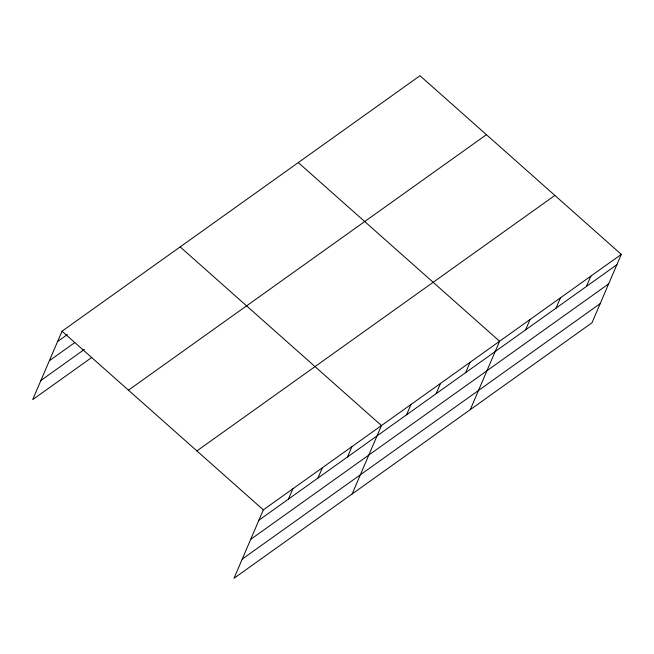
<?xml version="1.0" encoding="UTF-8"?>
<svg xmlns="http://www.w3.org/2000/svg" width="654" height="654" viewBox="0 0 654 654"><rect width="100%" height="100%" fill="white"/><g stroke="black" fill="none" stroke-linecap="round" stroke-linejoin="round"><path stroke-width="0.98" d="M621.3 254.381L263.333 509.867L234.009 578.275L591.984 322.782L621.3 254.381L419.991 75.725L62.016 331.218L32.7 399.619L91.764 357.468M288.439 499.116L292.861 488.791M317.967 478.041L322.397 467.716M347.503 456.966L351.926 446.633M352.146 493.958L381.462 425.558L180.144 246.901M406.567 414.808L410.99 404.483M436.095 393.733L440.526 383.399M465.632 372.649L470.054 362.324M470.275 409.649L499.591 341.249L298.281 162.593M525.587 329.861L530.018 319.528M556.014 308.14L560.445 297.815M586.442 286.427L590.873 276.094M57.593 341.543L67.436 334.521M49.377 360.714L74.809 342.557M40.916 380.456L84.391 349.424M128.454 390.168L486.421 134.683M196.895 450.917L554.87 195.423M258.902 520.2L616.869 264.707M250.686 539.362L608.661 283.877M242.225 559.105L600.192 303.619M62.016 331.218L263.333 509.867"/></g></svg>
